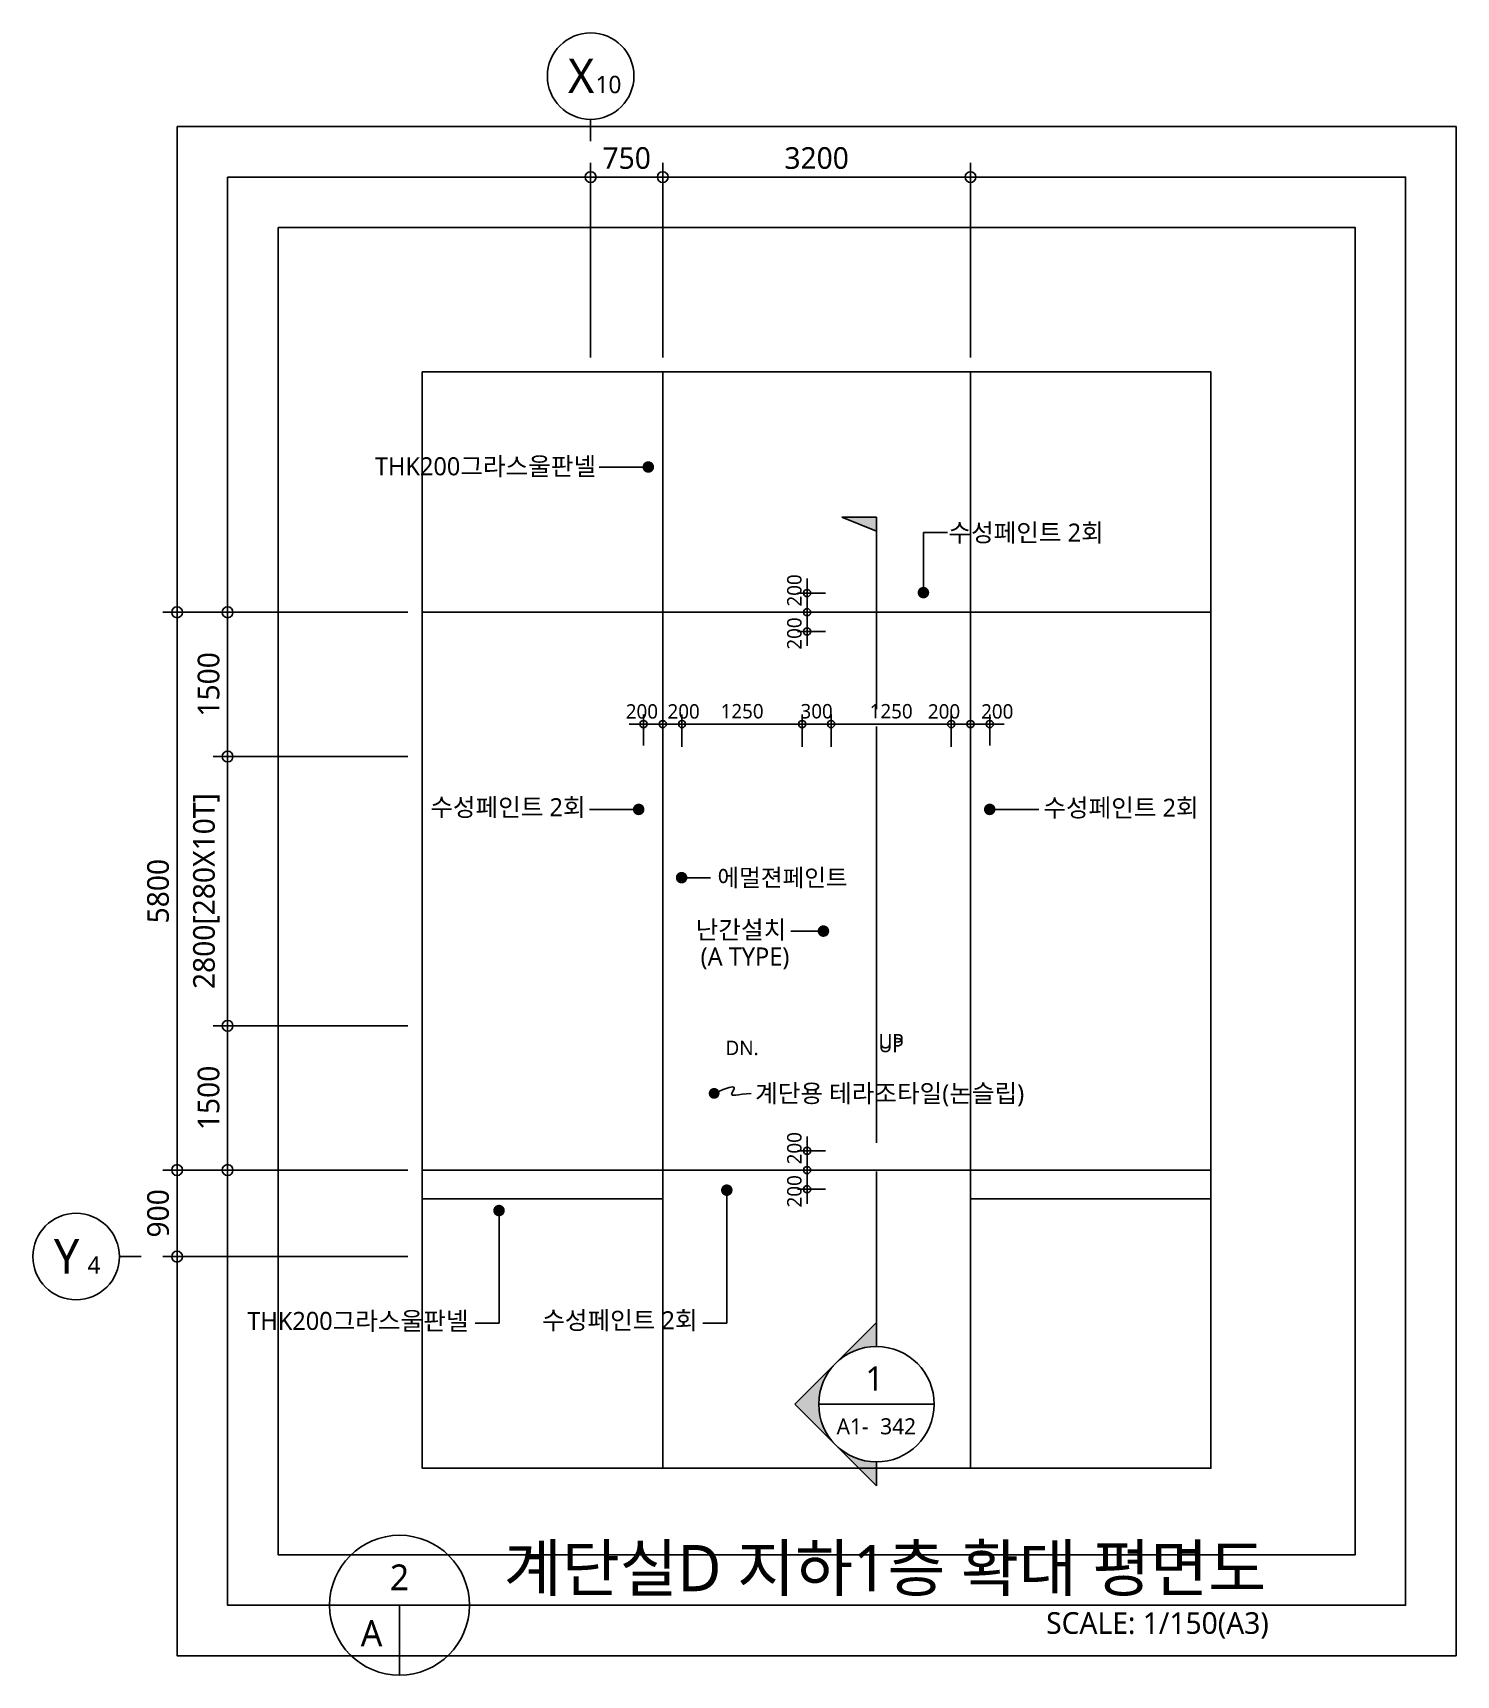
# Model space of a CAD drawing. Header units: millimetres. Extents: x -27671 to 122165, y 825 to 42056.
# Drawn here: x 20550 to 35350, y 22223 to 39300 of the extents above; entities that cross this region are included whole.
import ezdxf
from ezdxf.enums import TextEntityAlignment as Align

# ---------------------------------------------------------------- set-up
doc = ezdxf.new("R2010")
doc.units = ezdxf.units.MM
doc.header["$LTSCALE"] = 100
doc.header["$MEASUREMENT"] = 0
doc.header["$PDSIZE"] = -10
doc.linetypes.add('CEN', pattern=[62, 60, -1, 0, -1])
doc.layers.get('0').update_dxf_attribs({"linetype": 'CONTINUOUS'})
doc.layers.get('Defpoints').update_dxf_attribs({"color": 171, "linetype": 'CONTINUOUS'})
for name, color, linetype in [('CEN(ST)', 1, 'CEN'), ('INS', 9, 'BATTING'), ('LED', 7, 'CONTINUOUS'), ('NDIM', 7, 'CONTINUOUS'), ('SYM', 7, 'CONTINUOUS'), ('SYM(AXIS)', 7, 'CONTINUOUS'), ('TEXT', 3, 'CONTINUOUS'), ('TEXT(AXIS)', 2, 'CONTINUOUS'), ('TEXT(MIN)', 7, 'CONTINUOUS'), ('TEXT(노트)', 7, 'CONTINUOUS')]:
    doc.layers.add(name, color=color, linetype=linetype)
doc.styles.add('CGS', font='cgse', dxfattribs={"bigfont": 'cgs'})
doc.styles.add('나눔바른고딕', font='NanumBarunGothic.ttf')
doc.linetypes.add('BATTING', pattern='A,0.0001,-0.1,[134,ltypeshp.shx,S=0.1,R=0,X=-0.1,Y=0],-0.2,[134,ltypeshp.shx,S=0.1,R=180,X=0.1,Y=0],-0.1', length=0.4001)
doc.dimstyles.new('NDIM 1200', dxfattribs={"dimscale": 75, "dimtxt": 3, "dimasz": 1, "dimexe": 2, "dimexo": 2, "dimgap": 1, "dimtad": 1, "dimdec": 0, "dimdsep": 46, "dimtxsty": 'CGS', "dimblk": 'DOT0', "dimcen": 1, "dimdle": 8, "dimclrd": 256, "dimclre": 256, "dimclrt": 256, "dimadec": 0, "dimazin": 0, "dimtfac": 1, "dimtdec": 0, "dimtix": 1, "dimtmove": 2, "dimatfit": 3, "dimldrblk": 'DOT0', "dimfxl": 1, "dimtolj": 1, "dimtzin": 0, "dimlwd": -1, "dimlwe": -1, "dimarcsym": 0})

# ---------------------------------------------------------------- blocks, each defined once
blk = doc.blocks.new('A$C2F20087E')
at = {"layer": 'SYM(AXIS)'}
blk.add_line((600, 0), (600, 300), dxfattribs=at)
blk.add_circle((600, 900), 600, dxfattribs=at)
blk = doc.blocks.new('DOT0')
blk.add_line((-3, 0), (3, 0))
at = {"color": 6}
blk.add_circle((0, 0), 0.75, dxfattribs=at)
blk = doc.blocks.new('*D37')
at = {"layer": 'Defpoints', "color": 0, "ltscale": 0.4, "transparency": 16777216}
for p in [(30300, 37800), (27100, 35775), (30300, 35775)]:
    blk.add_point(p, dxfattribs=at)
at = {"layer": 'NDIM', "ltscale": 0.4, "transparency": 16777216}
for p, q in [((27100, 35925), (27100, 37950)), ((30300, 35925), (30300, 37950)), ((27175, 37800), (30225, 37800))]:
    blk.add_line(p, q, dxfattribs=at)
at = {"layer": 'NDIM', "ltscale": 0.4, "transparency": 16777216, "xscale": 75, "yscale": 75, "zscale": 75, "rotation": 180}
blk.add_blockref('DOT0', (27100, 37800), dxfattribs=at)
at = {"layer": 'NDIM', "ltscale": 0.4, "transparency": 16777216, "xscale": 75, "yscale": 75, "zscale": 75}
blk.add_blockref('DOT0', (30300, 37800), dxfattribs=at)
at = {"layer": 'NDIM', "ltscale": 0.4, "transparency": 16777216, "insert": (28700, 37997), "char_height": 225, "attachment_point": 5, "style": '나눔바른고딕'}
blk.add_mtext('\\A1;3200', dxfattribs=at)
blk = doc.blocks.new('*D36')
at = {"layer": 'Defpoints', "color": 0, "ltscale": 0.4, "transparency": 16777216}
for p in [(27100, 37800), (26350, 35775), (27100, 35775)]:
    blk.add_point(p, dxfattribs=at)
at = {"layer": 'NDIM', "ltscale": 0.4, "transparency": 16777216}
for p, q in [((26350, 35925), (26350, 37950)), ((27100, 35925), (27100, 37950)), ((26425, 37800), (27025, 37800))]:
    blk.add_line(p, q, dxfattribs=at)
at = {"layer": 'NDIM', "ltscale": 0.4, "transparency": 16777216, "xscale": 75, "yscale": 75, "zscale": 75, "rotation": 180}
blk.add_blockref('DOT0', (26350, 37800), dxfattribs=at)
at = {"layer": 'NDIM', "ltscale": 0.4, "transparency": 16777216, "xscale": 75, "yscale": 75, "zscale": 75}
blk.add_blockref('DOT0', (27100, 37800), dxfattribs=at)
at = {"layer": 'NDIM', "ltscale": 0.4, "transparency": 16777216, "insert": (26725, 37997), "char_height": 225, "attachment_point": 5, "style": '나눔바른고딕'}
blk.add_mtext('\\A1;750', dxfattribs=at)
blk = doc.blocks.new('SECTION_계단실D1')
at = {"layer": 'SYM'}
blk.add_hatch(color=256, dxfattribs=at).paths.add_polyline_path([(447340, -81662), (447700, -81806), (447700, -81662)])
h = blk.add_hatch(color=256, dxfattribs=at)
h.paths.add_polyline_path([(446851, -90885), (447276, -91310, -0.414214), (447276, -90461)])
h.paths.add_polyline_path([(447276, -91310), (447700, -91734), (447700, -91485, -0.198912)])
h.paths.add_polyline_path([(447276, -90461, -0.198912), (447700, -90285), (447700, -90037)])
at = {"layer": 'Defpoints'}
blk.add_line((447700, -87866), (447700, -84019), dxfattribs=at)
at = {"layer": 'SYM'}
for p, q in [((447340, -81662), (447700, -81806)), ((447700, -81662), (447340, -81662)), ((447700, -83659), (447700, -81662)), ((447700, -84019), (447700, -83839)), ((447700, -88166), (447700, -87866)), ((447700, -90285), (447700, -88466)), ((447700, -90037), (446851, -90885)), ((447700, -91734), (446851, -90885)), ((447100, -90885), (448300, -90885)), ((447700, -91734), (447700, -91485))]:
    blk.add_line(p, q, dxfattribs=at)
blk.add_arc((447700, -90885), 600, 90, 89.7615, dxfattribs=at)
blk = doc.blocks.new('*D38')
at = {"layer": 'Defpoints', "color": 0, "ltscale": 0.4, "transparency": 16777216}
for p in [(28601, 27675), (28892, 27675), (28892, 27475)]:
    blk.add_point(p, dxfattribs=at)
at = {"layer": 'NDIM', "ltscale": 0.4, "transparency": 16777216}
for p, q in [((28792, 27675), (28501, 27675)), ((28601, 27525), (28601, 27625)), ((28792, 27475), (28501, 27475))]:
    blk.add_line(p, q, dxfattribs=at)
at = {"layer": 'NDIM', "ltscale": 0.4, "transparency": 16777216, "xscale": 50, "yscale": 50, "zscale": 50}
for p, rotation in [((28601, 27675), 90), ((28601, 27475), 270)]:
    blk.add_blockref('DOT0', p, dxfattribs=dict(at, rotation=rotation))
at = {"layer": 'NDIM', "ltscale": 0.4, "transparency": 16777216, "insert": (28469, 27702), "char_height": 150, "attachment_point": 5, "rotation": 90, "style": '나눔바른고딕'}
blk.add_mtext('\\A1;200', dxfattribs=at)
blk = doc.blocks.new('*D39')
at = {"layer": 'Defpoints', "color": 0, "ltscale": 0.4, "transparency": 16777216}
for p in [(28892, 27475), (28601, 27275), (28892, 27275)]:
    blk.add_point(p, dxfattribs=at)
at = {"layer": 'NDIM', "ltscale": 0.4, "transparency": 16777216}
for p, q in [((28792, 27475), (28501, 27475)), ((28601, 27425), (28601, 27325)), ((28792, 27275), (28501, 27275))]:
    blk.add_line(p, q, dxfattribs=at)
at = {"layer": 'NDIM', "ltscale": 0.4, "transparency": 16777216, "xscale": 50, "yscale": 50, "zscale": 50}
for p, rotation in [((28601, 27475), 90), ((28601, 27275), 270)]:
    blk.add_blockref('DOT0', p, dxfattribs=dict(at, rotation=rotation))
at = {"layer": 'NDIM', "ltscale": 0.4, "transparency": 16777216, "insert": (28469, 27254), "char_height": 150, "attachment_point": 5, "rotation": 90, "style": '나눔바른고딕'}
blk.add_mtext('\\A1;200', dxfattribs=at)
blk = doc.blocks.new('*D40')
at = {"layer": 'Defpoints', "color": 0, "ltscale": 0.4, "transparency": 16777216}
for p in [(28601, 33475), (28892, 33475), (28892, 33275)]:
    blk.add_point(p, dxfattribs=at)
at = {"layer": 'NDIM', "ltscale": 0.4, "transparency": 16777216}
for p, q in [((28792, 33475), (28501, 33475)), ((28601, 33325), (28601, 33425)), ((28792, 33275), (28501, 33275))]:
    blk.add_line(p, q, dxfattribs=at)
at = {"layer": 'NDIM', "ltscale": 0.4, "transparency": 16777216, "xscale": 50, "yscale": 50, "zscale": 50}
for p, rotation in [((28601, 33475), 90), ((28601, 33275), 270)]:
    blk.add_blockref('DOT0', p, dxfattribs=dict(at, rotation=rotation))
at = {"layer": 'NDIM', "ltscale": 0.4, "transparency": 16777216, "insert": (28469, 33502), "char_height": 150, "attachment_point": 5, "rotation": 90, "style": '나눔바른고딕'}
blk.add_mtext('\\A1;200', dxfattribs=at)
blk = doc.blocks.new('*D41')
at = {"layer": 'Defpoints', "color": 0, "ltscale": 0.4, "transparency": 16777216}
for p in [(28892, 33275), (28601, 33075), (28892, 33075)]:
    blk.add_point(p, dxfattribs=at)
at = {"layer": 'NDIM', "ltscale": 0.4, "transparency": 16777216}
for p, q in [((28792, 33275), (28501, 33275)), ((28601, 33225), (28601, 33125)), ((28792, 33075), (28501, 33075))]:
    blk.add_line(p, q, dxfattribs=at)
at = {"layer": 'NDIM', "ltscale": 0.4, "transparency": 16777216, "xscale": 50, "yscale": 50, "zscale": 50}
for p, rotation in [((28601, 33275), 90), ((28601, 33075), 270)]:
    blk.add_blockref('DOT0', p, dxfattribs=dict(at, rotation=rotation))
at = {"layer": 'NDIM', "ltscale": 0.4, "transparency": 16777216, "insert": (28469, 33054), "char_height": 150, "attachment_point": 5, "rotation": 90, "style": '나눔바른고딕'}
blk.add_mtext('\\A1;200', dxfattribs=at)
blk = doc.blocks.new('*D42')
at = {"layer": 'Defpoints', "color": 0, "ltscale": 0.4, "transparency": 16777216}
for p in [(27300, 32113), (27300, 31775), (28550, 31775)]:
    blk.add_point(p, dxfattribs=at)
at = {"layer": 'NDIM', "ltscale": 0.4, "transparency": 16777216}
for p, q in [((27300, 31875), (27300, 32213)), ((28500, 32113), (27350, 32113)), ((28550, 31875), (28550, 32213))]:
    blk.add_line(p, q, dxfattribs=at)
at = {"layer": 'NDIM', "ltscale": 0.4, "transparency": 16777216, "xscale": 50, "yscale": 50, "zscale": 50, "rotation": 180}
blk.add_blockref('DOT0', (27300, 32113), dxfattribs=at)
at = {"layer": 'NDIM', "ltscale": 0.4, "transparency": 16777216, "xscale": 50, "yscale": 50, "zscale": 50}
blk.add_blockref('DOT0', (28550, 32113), dxfattribs=at)
at = {"layer": 'NDIM', "ltscale": 0.4, "transparency": 16777216, "insert": (27925, 32245), "char_height": 150, "attachment_point": 5, "style": '나눔바른고딕'}
blk.add_mtext('\\A1;1250', dxfattribs=at)
blk = doc.blocks.new('*D43')
at = {"layer": 'Defpoints', "color": 0, "ltscale": 0.4, "transparency": 16777216}
for p in [(28850, 32113), (28550, 31775), (28850, 31775)]:
    blk.add_point(p, dxfattribs=at)
at = {"layer": 'NDIM', "ltscale": 0.4, "transparency": 16777216}
for p, q in [((28500, 32113), (28450, 32113)), ((28550, 31875), (28550, 32213)), ((28550, 32113), (28850, 32113)), ((28850, 31875), (28850, 32213)), ((28900, 32113), (28950, 32113))]:
    blk.add_line(p, q, dxfattribs=at)
at = {"layer": 'NDIM', "ltscale": 0.4, "transparency": 16777216, "xscale": 50, "yscale": 50, "zscale": 50}
blk.add_blockref('DOT0', (28550, 32113), dxfattribs=at)
at = {"layer": 'NDIM', "ltscale": 0.4, "transparency": 16777216, "xscale": 50, "yscale": 50, "zscale": 50, "rotation": 180}
blk.add_blockref('DOT0', (28850, 32113), dxfattribs=at)
at = {"layer": 'NDIM', "ltscale": 0.4, "transparency": 16777216, "insert": (28700, 32245), "char_height": 150, "attachment_point": 5, "style": '나눔바른고딕'}
blk.add_mtext('\\A1;300', dxfattribs=at)
blk = doc.blocks.new('*D44')
at = {"layer": 'Defpoints', "color": 0, "ltscale": 0.4, "transparency": 16777216}
for p in [(30100, 32113), (28850, 31775), (30100, 31775)]:
    blk.add_point(p, dxfattribs=at)
at = {"layer": 'NDIM', "ltscale": 0.4, "transparency": 16777216}
for p, q in [((28850, 31875), (28850, 32213)), ((28900, 32113), (30050, 32113)), ((30100, 31875), (30100, 32213))]:
    blk.add_line(p, q, dxfattribs=at)
at = {"layer": 'NDIM', "ltscale": 0.4, "transparency": 16777216, "xscale": 50, "yscale": 50, "zscale": 50, "rotation": 180}
blk.add_blockref('DOT0', (28850, 32113), dxfattribs=at)
at = {"layer": 'NDIM', "ltscale": 0.4, "transparency": 16777216, "xscale": 50, "yscale": 50, "zscale": 50}
blk.add_blockref('DOT0', (30100, 32113), dxfattribs=at)
at = {"layer": 'NDIM', "ltscale": 0.4, "transparency": 16777216, "insert": (29475, 32245), "char_height": 150, "attachment_point": 5, "style": '나눔바른고딕'}
blk.add_mtext('\\A1;1250', dxfattribs=at)
blk = doc.blocks.new('*D45')
at = {"layer": 'Defpoints', "color": 0, "ltscale": 0.4, "transparency": 16777216}
for p in [(27300, 32113), (27100, 31788), (27300, 31788)]:
    blk.add_point(p, dxfattribs=at)
at = {"layer": 'NDIM', "ltscale": 0.4, "transparency": 16777216}
for p, q in [((27100, 31888), (27100, 32213)), ((27150, 32113), (27250, 32113)), ((27300, 31888), (27300, 32213))]:
    blk.add_line(p, q, dxfattribs=at)
at = {"layer": 'NDIM', "ltscale": 0.4, "transparency": 16777216, "xscale": 50, "yscale": 50, "zscale": 50, "rotation": 180}
blk.add_blockref('DOT0', (27100, 32113), dxfattribs=at)
at = {"layer": 'NDIM', "ltscale": 0.4, "transparency": 16777216, "xscale": 50, "yscale": 50, "zscale": 50}
blk.add_blockref('DOT0', (27300, 32113), dxfattribs=at)
at = {"layer": 'NDIM', "ltscale": 0.4, "transparency": 16777216, "insert": (27317, 32243), "char_height": 150, "attachment_point": 5, "style": '나눔바른고딕'}
blk.add_mtext('\\A1;200', dxfattribs=at)
blk = doc.blocks.new('*D46')
at = {"layer": 'Defpoints', "color": 0, "ltscale": 0.4, "transparency": 16777216}
for p in [(30100, 32113), (30100, 31788), (30300, 31788)]:
    blk.add_point(p, dxfattribs=at)
at = {"layer": 'NDIM', "ltscale": 0.4, "transparency": 16777216}
for p, q in [((30100, 31888), (30100, 32213)), ((30250, 32113), (30150, 32113)), ((30300, 31888), (30300, 32213))]:
    blk.add_line(p, q, dxfattribs=at)
at = {"layer": 'NDIM', "ltscale": 0.4, "transparency": 16777216, "xscale": 50, "yscale": 50, "zscale": 50, "rotation": 180}
blk.add_blockref('DOT0', (30100, 32113), dxfattribs=at)
at = {"layer": 'NDIM', "ltscale": 0.4, "transparency": 16777216, "xscale": 50, "yscale": 50, "zscale": 50}
blk.add_blockref('DOT0', (30300, 32113), dxfattribs=at)
at = {"layer": 'NDIM', "ltscale": 0.4, "transparency": 16777216, "insert": (30025, 32243), "char_height": 150, "attachment_point": 5, "style": '나눔바른고딕'}
blk.add_mtext('\\A1;200', dxfattribs=at)
blk = doc.blocks.new('*D47')
at = {"layer": 'Defpoints', "color": 0, "ltscale": 0.4, "transparency": 16777216}
for p in [(30500, 32113), (30300, 31788), (30500, 31788)]:
    blk.add_point(p, dxfattribs=at)
at = {"layer": 'NDIM', "ltscale": 0.4, "transparency": 16777216}
for p, q in [((30300, 31888), (30300, 32213)), ((30350, 32113), (30450, 32113)), ((30500, 31888), (30500, 32213))]:
    blk.add_line(p, q, dxfattribs=at)
at = {"layer": 'NDIM', "ltscale": 0.4, "transparency": 16777216, "xscale": 50, "yscale": 50, "zscale": 50, "rotation": 180}
blk.add_blockref('DOT0', (30300, 32113), dxfattribs=at)
at = {"layer": 'NDIM', "ltscale": 0.4, "transparency": 16777216, "xscale": 50, "yscale": 50, "zscale": 50}
blk.add_blockref('DOT0', (30500, 32113), dxfattribs=at)
at = {"layer": 'NDIM', "ltscale": 0.4, "transparency": 16777216, "insert": (30578, 32243), "char_height": 150, "attachment_point": 5, "style": '나눔바른고딕'}
blk.add_mtext('\\A1;200', dxfattribs=at)
blk = doc.blocks.new('*D48')
at = {"layer": 'Defpoints', "color": 0, "ltscale": 0.4, "transparency": 16777216}
for p in [(26900, 32113), (26900, 31788), (27100, 31788)]:
    blk.add_point(p, dxfattribs=at)
at = {"layer": 'NDIM', "ltscale": 0.4, "transparency": 16777216}
for p, q in [((26900, 31888), (26900, 32213)), ((27050, 32113), (26950, 32113)), ((27100, 31888), (27100, 32213))]:
    blk.add_line(p, q, dxfattribs=at)
at = {"layer": 'NDIM', "ltscale": 0.4, "transparency": 16777216, "xscale": 50, "yscale": 50, "zscale": 50, "rotation": 180}
blk.add_blockref('DOT0', (26900, 32113), dxfattribs=at)
at = {"layer": 'NDIM', "ltscale": 0.4, "transparency": 16777216, "xscale": 50, "yscale": 50, "zscale": 50}
blk.add_blockref('DOT0', (27100, 32113), dxfattribs=at)
at = {"layer": 'NDIM', "ltscale": 0.4, "transparency": 16777216, "insert": (26883, 32243), "char_height": 150, "attachment_point": 5, "style": '나눔바른고딕'}
blk.add_mtext('\\A1;200', dxfattribs=at)
blk = doc.blocks.new('_Dot')
at = {"color": 0, "linetype": 'ByBlock', "lineweight": -2}
blk.add_line((-0.5, 0), (-1, 0), dxfattribs=at)
at = {"color": 0, "linetype": 'ByBlock', "const_width": 0.5}
blk.add_lwpolyline([(-0.25, 0, 1), (0.25, 0, 1)], format="xyb", close=True, dxfattribs=at)
blk = doc.blocks.new('*D52')
at = {"layer": 'Defpoints', "color": 0, "ltscale": 0.4, "transparency": 16777216}
for p in [(22050, 33275), (24600, 33275), (24600, 27475)]:
    blk.add_point(p, dxfattribs=at)
at = {"layer": 'NDIM', "ltscale": 0.4, "transparency": 16777216}
for p, q in [((24450, 33275), (21900, 33275)), ((22050, 27550), (22050, 33200)), ((24450, 27475), (21900, 27475))]:
    blk.add_line(p, q, dxfattribs=at)
at = {"layer": 'NDIM', "ltscale": 0.4, "transparency": 16777216, "xscale": 75, "yscale": 75, "zscale": 75}
for p, rotation in [((22050, 33275), 90), ((22050, 27475), 270)]:
    blk.add_blockref('DOT0', p, dxfattribs=dict(at, rotation=rotation))
at = {"layer": 'NDIM', "ltscale": 0.4, "transparency": 16777216, "insert": (21853, 30375), "char_height": 225, "attachment_point": 5, "rotation": 90, "style": '나눔바른고딕'}
blk.add_mtext('\\A1;5800', dxfattribs=at)
blk = doc.blocks.new('*D53')
at = {"layer": 'Defpoints', "color": 0, "ltscale": 0.4, "transparency": 16777216}
for p in [(22050, 27475), (24600, 27475), (24600, 26575)]:
    blk.add_point(p, dxfattribs=at)
at = {"layer": 'NDIM', "ltscale": 0.4, "transparency": 16777216}
for p, q in [((24450, 27475), (21900, 27475)), ((22050, 26650), (22050, 27400)), ((24450, 26575), (21900, 26575))]:
    blk.add_line(p, q, dxfattribs=at)
at = {"layer": 'NDIM', "ltscale": 0.4, "transparency": 16777216, "xscale": 75, "yscale": 75, "zscale": 75}
for p, rotation in [((22050, 27475), 90), ((22050, 26575), 270)]:
    blk.add_blockref('DOT0', p, dxfattribs=dict(at, rotation=rotation))
at = {"layer": 'NDIM', "ltscale": 0.4, "transparency": 16777216, "insert": (21853, 27025), "char_height": 225, "attachment_point": 5, "rotation": 90, "style": '나눔바른고딕'}
blk.add_mtext('\\A1;900', dxfattribs=at)
blk = doc.blocks.new('*D49')
at = {"layer": 'Defpoints', "color": 0, "ltscale": 0.4, "transparency": 16777216}
for p in [(22575, 28975), (24600, 28975), (24075, 27475)]:
    blk.add_point(p, dxfattribs=at)
at = {"layer": 'NDIM', "ltscale": 0.4, "transparency": 16777216}
for p, q in [((24450, 28975), (22425, 28975)), ((22575, 27550), (22575, 28900)), ((23925, 27475), (22425, 27475))]:
    blk.add_line(p, q, dxfattribs=at)
at = {"layer": 'NDIM', "ltscale": 0.4, "transparency": 16777216, "xscale": 75, "yscale": 75, "zscale": 75}
for p, rotation in [((22575, 28975), 90), ((22575, 27475), 270)]:
    blk.add_blockref('DOT0', p, dxfattribs=dict(at, rotation=rotation))
at = {"layer": 'NDIM', "ltscale": 0.4, "transparency": 16777216, "insert": (22378, 28225), "char_height": 225, "attachment_point": 5, "rotation": 90, "style": '나눔바른고딕'}
blk.add_mtext('\\A1;1500', dxfattribs=at)
blk = doc.blocks.new('*D50')
at = {"layer": 'Defpoints', "color": 0, "ltscale": 0.4, "transparency": 16777216}
for p in [(22575, 31775), (24600, 31775), (24600, 28975)]:
    blk.add_point(p, dxfattribs=at)
at = {"layer": 'NDIM', "ltscale": 0.4, "transparency": 16777216}
for p, q in [((24450, 31775), (22425, 31775)), ((22575, 29050), (22575, 31700)), ((24450, 28975), (22425, 28975))]:
    blk.add_line(p, q, dxfattribs=at)
at = {"layer": 'NDIM', "ltscale": 0.4, "transparency": 16777216, "xscale": 75, "yscale": 75, "zscale": 75}
for p, rotation in [((22575, 31775), 90), ((22575, 28975), 270)]:
    blk.add_blockref('DOT0', p, dxfattribs=dict(at, rotation=rotation))
at = {"layer": 'NDIM', "ltscale": 0.4, "transparency": 16777216, "insert": (22354, 30375), "char_height": 225, "width": 705.92, "attachment_point": 5, "rotation": 90, "style": '나눔바른고딕'}
blk.add_mtext('\\A1;2800[280X10T]', dxfattribs=at)
blk = doc.blocks.new('*D51')
at = {"layer": 'Defpoints', "color": 0, "ltscale": 0.4, "transparency": 16777216}
for p in [(22575, 33275), (24075, 33275), (24600, 31775)]:
    blk.add_point(p, dxfattribs=at)
at = {"layer": 'NDIM', "ltscale": 0.4, "transparency": 16777216}
for p, q in [((23925, 33275), (22425, 33275)), ((22575, 31850), (22575, 33200)), ((24450, 31775), (22425, 31775))]:
    blk.add_line(p, q, dxfattribs=at)
at = {"layer": 'NDIM', "ltscale": 0.4, "transparency": 16777216, "xscale": 75, "yscale": 75, "zscale": 75}
for p, rotation in [((22575, 33275), 90), ((22575, 31775), 270)]:
    blk.add_blockref('DOT0', p, dxfattribs=dict(at, rotation=rotation))
at = {"layer": 'NDIM', "ltscale": 0.4, "transparency": 16777216, "insert": (22378, 32525), "char_height": 225, "attachment_point": 5, "rotation": 90, "style": '나눔바른고딕'}
blk.add_mtext('\\A1;1500', dxfattribs=at)

msp = doc.modelspace()

# ---------------------------------------------------------------- linework, layer by layer
at = {"layer": 'CEN(ST)', "ltscale": 10000}
for p, q in [((27100, 35775), (27100, 24375)), ((30300, 35775), (30300, 24375)), ((24600, 33275), (32800, 33275)), ((24600, 27475), (32800, 27475))]:
    msp.add_line(p, q, dxfattribs=at)
at = {"layer": 'Defpoints', "ltscale": 10000}
for points in [[(22050, 38325), (35350, 38325), (35350, 22425), (22050, 22425)], [(22575, 37800), (34825, 37800), (34825, 22950), (22575, 22950)], [(23100, 37275), (34300, 37275), (34300, 23475), (23100, 23475)], [(24600, 35775), (32800, 35775), (32800, 24375), (24600, 24375)]]:
    msp.add_lwpolyline(points, close=True, dxfattribs=at)
at = {"layer": 'INS', "ltscale": 2.5}
for p, q in [((24600, 27175), (27100, 27175)), ((30300, 27175), (32800, 27175))]:
    msp.add_line(p, q, dxfattribs=at)
at = {"layer": 'LED', "const_width": 56.2}
msp.add_lwpolyline([(27634.2, 28300.5, -1), (27634.2, 28244.2, -1)], format="xyb", close=True, dxfattribs=at)
at = {"layer": 'LED'}
msp.add_lwpolyline([(27634.2, 28272.3), (27727.9, 28311.4), (27790, 28332.5), (27826.2, 28339), (27842.1, 28334.2), (27843.5, 28321.7), (27836, 28304.7), (27825.2, 28286.7), (27816.9, 28271), (27815.7, 28260.4), (27822.5, 28254.7), (27837.1, 28252.9), (27859.3, 28254.2), (27888.8, 28257.7), (27925.6, 28262.5), (27969.4, 28267.7), (28020, 28272.3)], dxfattribs=at)
at = {"layer": 'NDIM', "ltscale": 10000}
for points in [[(26829.7, 34785.3), (26439.8, 34785.3)], [(26729.8, 31225), (26339.9, 31225)], [(30620, 31225), (31009.9, 31225)]]:
    msp.add_lwpolyline(points, dxfattribs=at)
at = {"layer": 'SYM'}
for p, q in [((23635.6, 22950), (33764.4, 22950)), ((24362.8, 22950), (24362.8, 22222.7))]:
    msp.add_line(p, q, dxfattribs=at)
msp.add_circle((24362.8, 22950), 727.3, dxfattribs=at)

# ---------------------------------------------------------------- block references
at = {"xscale": 0.75, "yscale": 0.75, "zscale": 0.75}
msp.add_blockref('A$C2F20087E', (25900, 38175), dxfattribs=at)
msp.add_blockref('SECTION_계단실D1', (-418378.1, 115925.3))
at = {"xscale": 0.75, "yscale": 0.75, "zscale": 0.75, "rotation": 89.99999999999932}
msp.add_blockref('A$C2F20087E', (21675, 26125), dxfattribs=at)
at = {"layer": 'NDIM', "ltscale": 10000, "yscale": 120, "zscale": 120, "rotation": 180}
for p, xscale in [((26949.7, 34785.3), -120), ((26849.8, 31225), -120), ((30500, 31225), 120)]:
    msp.add_blockref('_Dot', p, dxfattribs=dict(at, xscale=xscale))

# ---------------------------------------------------------------- texts
at = {"layer": 'TEXT', "style": '나눔바른고딕'}
for s, height, p in [('1', 250, (29208.3, 25182.5)), ('A1-', 166.67, (28908.3, 24727.1)), ('342', 166.67, (29361.2, 24727.2))]:
    msp.add_text(s, height=height, dxfattribs=at).set_placement(p)
msp.add_text('계단실D 지하1층 확대 평면도', height=480, dxfattribs=at).set_placement((33374.6, 23335.5), align=Align.MIDDLE_RIGHT)
for s, p in [('2', (24362.8, 23240.9)), ('A', (24071.9, 22659.1))]:
    msp.add_text(s, height=270, dxfattribs=at).set_placement(p, align=Align.MIDDLE)
msp.add_text('SCALE: 1/150(A3)', height=225, dxfattribs=at).set_placement((33401.8, 22877.3), align=Align.TOP_RIGHT)
at = {"layer": 'TEXT(AXIS)', "style": '나눔바른고딕'}
for s, height, p in [('X', 360, (26251.3, 38853)), ('10', 180, (26535.7, 38763)), ('Y', 360, (20901.3, 26578)), ('4', 180, (21185.7, 26488))]:
    msp.add_text(s, height=height, dxfattribs=at).set_placement(p, align=Align.MIDDLE)
at = {"layer": 'TEXT(MIN)', "style": '나눔바른고딕'}
msp.add_text('에멀젼페인트', height=180, dxfattribs=at).set_placement((27667.5, 30515.2), align=Align.MIDDLE_LEFT)
for s, p in [('UP', (29475, 28815)), ('DN.', (27925, 28745)), ('UP', (29475, 28775))]:
    msp.add_text(s, height=150, dxfattribs=at).set_placement(p, align=Align.MIDDLE_CENTER)
at = {"layer": 'TEXT(노트)', "style": '나눔바른고딕'}
for s, p in [('THK200그라스울판넬', (26406.6, 34793)), ('수성페인트 2회', (31685.3, 34103.7)), ('수성페인트 2회', (26297.6, 31248)), ('수성페인트 2회', (32672.3, 31242.4)), ('난간설치', (28383.9, 29973.6)), ('(A TYPE)', (28416.7, 29695.6)), ('THK200그라스울판넬', (25079.3, 25906.5)), ('수성페인트 2회', (27461.4, 25913.2))]:
    msp.add_text(s, height=187.5, dxfattribs=at).set_placement(p, align=Align.MIDDLE_RIGHT)
msp.add_text('계단용 테라조타일(논슬립)', height=187.5, dxfattribs=at).set_placement((28060.3, 28272.3), align=Align.MIDDLE_LEFT)

# ---------------------------------------------------------------- dimensions: what is measured, and where the dimension line sits
at = {"layer": 'NDIM', "ltscale": 0.4}
for base, p1, p2, override, picture, middle in [((27100, 37800), (26350, 35775), (27100, 35775), {"dimtxsty": '나눔바른고딕'}, '*D36', (26725, 37997.2)), ((30300, 37800), (27100, 35775), (30300, 35775), {"dimtxsty": '나눔바른고딕'}, '*D37', (28700, 37997.3)), ((28850, 32113.2), (28550, 31775), (28850, 31775), {"dimscale": 50, "dimtxsty": '나눔바른고딕'}, '*D43', (28700, 32244.7)), ((30100, 32113.2), (28850, 31775), (30100, 31775), {"dimscale": 50, "dimtxsty": '나눔바른고딕'}, '*D44', (29475, 32244.6))]:
    dim = msp.add_linear_dim(base=base, p1=p1, p2=p2, dimstyle='NDIM 1200', override=override, dxfattribs=at)
    dim.commit()
    dim.dimension.update_dxf_attribs({"geometry": picture, "text_midpoint": middle})
for base, p1, p2, angle, picture, middle in [((28600.9, 33475), (28892.1, 33275), (28892.1, 33475), 90, '*D40', (28468.9, 33501.6)), ((28600.9, 33075), (28892.1, 33275), (28892.1, 33075), 270, '*D41', (28468.9, 33054.1)), ((26900, 32113.2), (27100, 31788), (26900, 31788), 180, '*D48', (26882.9, 32243.1)), ((30100, 32113.2), (30300, 31788), (30100, 31788), 180, '*D46', (30025, 32243.1)), ((28600.9, 27675), (28892.1, 27475), (28892.1, 27675), 90, '*D38', (28468.9, 27701.6)), ((28600.9, 27275), (28892.1, 27475), (28892.1, 27275), 270, '*D39', (28468.9, 27254.1))]:
    dim = msp.add_linear_dim(base=base, p1=p1, p2=p2, angle=angle, dimstyle='NDIM 1200', override={"dimscale": 50, "dimtxsty": '나눔바른고딕'}, dxfattribs=at)
    dim.commit()
    dim.dimension.update_dxf_attribs({"geometry": picture, "text_midpoint": middle, "dimtype": 160})
for base, p1, p2, angle, override, picture, middle in [((22050, 33275), (24600, 27475), (24600, 33275), 90, {"dimtxsty": '나눔바른고딕'}, '*D52', (21852.8, 30375)), ((22575, 33275), (24600, 31775), (24075, 33275), 90, {"dimtxsty": '나눔바른고딕'}, '*D51', (22377.8, 32525)), ((27300, 32113.2), (28550, 31775), (27300, 31775), 180, {"dimscale": 50, "dimtxsty": '나눔바른고딕'}, '*D42', (27925, 32244.6)), ((22575, 28975), (24075, 27475), (24600, 28975), 90, {"dimtxsty": '나눔바른고딕'}, '*D49', (22377.8, 28225)), ((22050, 27475), (24600, 26575), (24600, 27475), 90, {"dimtxsty": '나눔바른고딕'}, '*D53', (21852.7, 27025))]:
    dim = msp.add_linear_dim(base=base, p1=p1, p2=p2, angle=angle, dimstyle='NDIM 1200', override=override, dxfattribs=at)
    dim.commit()
    dim.dimension.update_dxf_attribs({"geometry": picture, "text_midpoint": middle})
for base, p1, p2, picture, middle in [((27300, 32113.2), (27100, 31788), (27300, 31788), '*D45', (27317.1, 32243.1)), ((30500, 32113.2), (30300, 31788), (30500, 31788), '*D47', (30577.5, 32243.1))]:
    dim = msp.add_linear_dim(base=base, p1=p1, p2=p2, dimstyle='NDIM 1200', override={"dimscale": 50, "dimtxsty": '나눔바른고딕'}, dxfattribs=at)
    dim.commit()
    dim.dimension.update_dxf_attribs({"geometry": picture, "text_midpoint": middle, "dimtype": 160})
dim = msp.add_linear_dim(base=(22575, 31775), p1=(24600, 28975), p2=(24600, 31775), angle=90, text='<>[280X10T]', dimstyle='NDIM 1200', override={"dimtxsty": '나눔바른고딕'}, dxfattribs=at)
dim.commit()
dim.dimension.update_dxf_attribs({"geometry": '*D50', "text_midpoint": (22354.3, 30375)})

# ---------------------------------------------------------------- leaders
at = {"layer": 'NDIM', "ltscale": 10000}
for points in [[(29810.5, 33479.3), (29810.5, 34106.1), (30060, 34106.1)], [(27296, 30515.2), (27596, 30515.2)], [(28770.7, 29959.5), (28431, 29959.5)], [(27766.1, 27265.7), (27766.1, 25883.5), (27516.6, 25883.5)], [(25397.3, 27053.6), (25397.3, 25883.5), (25147.7, 25883.5)]]:
    msp.add_leader(points, dimstyle='NDIM 1200', override={"dimscale": 120, "dimasz": 1, "dimgap": 1, "dimtad": 0, "dimldrblk": 'Dot'}, dxfattribs=at)

doc.saveas('drawing.dxf')
